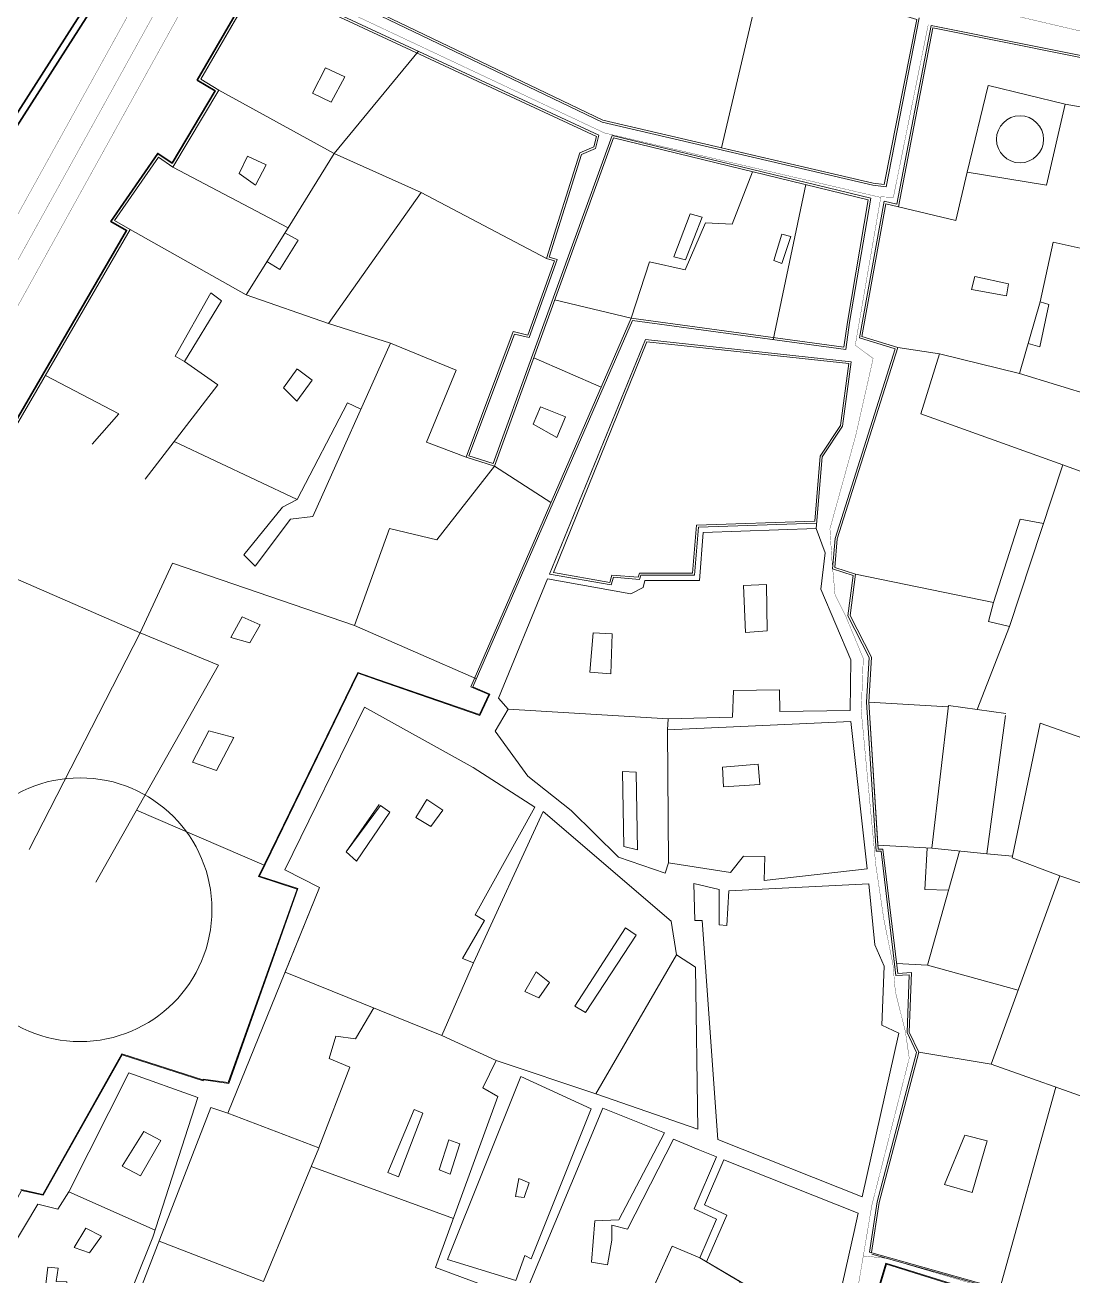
# Model space of a CAD drawing. Header units: millimetres. Extents: x 4203764 to 12476749, y 34048 to 3000914.
# Drawn here: x 11416413 to 11498438, y 2036008 to 2133860 of the extents above; entities that cross this region are included whole.
import ezdxf

# ---------------------------------------------------------------- set-up
doc = ezdxf.new("R2010")
doc.units = ezdxf.units.MM
doc.header["$MEASUREMENT"] = 0
for name, color, linetype, lineweight in [('2', 240, 'Continuous', 25), ('4', 1, 'Continuous', 35), ('building property', 253, 'Continuous', 15), ('road netwrk', 1, 'Continuous', 35), ('streets', 254, 'Continuous', 9)]:
    doc.layers.add(name, color=color, linetype=linetype, lineweight=lineweight)

msp = doc.modelspace()

# ---------------------------------------------------------------- linework, layer by layer
at = {"layer": '2', "const_width": 23.31871}
for points in [[(11325861.69691, 2224275.72277), (11329815.64099, 2232671.9463), (11333554.61468, 2239845.26027), (11344907.50785, 2265191.15632), (11348906.49452, 2275003.1163), (11364601.20389, 2267799.68568), (11376598.18047, 2260576.56586), (11401575.62533, 2252766.47094), (11413485.82599, 2250948.54582), (11454173.30903, 2244682.48463), (11474850.58851, 2241732.01066), (11478700.47872, 2240985.39495), (11469436.26355, 2214954.17172), (11459276.46717, 2199611.39779), (11438902.45006, 2160677.57877), (11409235.0431, 2107087.82426), (11406354.28232, 2098756.38548), (11379397.00743, 2055194.93296), (11378089.5985, 2050244.66744), (11359581.53189, 2016696.39791), (11345991.60376, 1982566.97521), (11331505.81311, 1940216.73992), (11317216.34118, 1902504.60278)], [(11499541.48292, 2236943.66377), (11482148.73443, 2240316.66889), (11472565.94284, 2213390.28794), (11462270.66838, 2197842.92236), (11441960.56044, 2159031.23085), (11412419.00396, 2105668.80649), (11409510.42463, 2097256.91378), (11382622.5588, 2053807.62243), (11381337.74078, 2048942.89325), (11362727.49846, 2015209.417), (11349249.81697, 1981361.88785), (11334773.44344, 1939039.18417), (11320490.78164, 1901345.02001)], [(11431295.4825, 2139766.3551), (11461777.70303, 2125404.03593), (11483391.33661, 2120363.62614)], [(11487631.84751, 2136055.54057), (11509183.24593, 2131002.65252)], [(11487104.96148, 2133876.28285), (11484382.50966, 2120378.83851), (11483398.47291, 2120405.01846), (11481397.50395, 2108798.90306), (11482796.56763, 2107754.13686), (11481427.68056, 2101702.27252), (11479412.52102, 2094422.47824), (11479574.5231, 2091910.86257), (11479813.96631, 2089257.56044), (11480656.84213, 2087568.22579), (11482024.49668, 2084272.48318), (11481864.31885, 2080160.5339), (11482999.4062, 2068127.67807), (11483630.62662, 2063866.93874), (11484342.4397, 2060343.74438), (11484540.07375, 2058147.31313), (11485319.38959, 2055070.94015), (11485621.03552, 2052976.3879), (11482698.90335, 2041489.39203), (11482024.79615, 2037500.68432), (11483858.79778, 2037314.21698), (11497948.61063, 2033146.90479), (11501403.18418, 2032489.97073)], [(11457156.10285, 1968975.41557), (11460789.96473, 1977269.30382), (11461046.50628, 1980119.6242), (11461536.18615, 1981502.2795), (11461056.29189, 1983068.7267), (11462019.8639, 1986352.46822), (11468296.55346, 2004066.29297), (11470443.34124, 2003563.14275), (11471110.22991, 2003563.40629), (11471870.26448, 2005637.62054), (11475338.52307, 2015569.4629), (11474849.01525, 2017191.32816), (11477055.98225, 2022813.29764), (11478930.88816, 2023452.06024), (11480131.89401, 2027137.16491), (11481671.6579, 2035411.15725), (11482024.79615, 2037500.68432)]]:
    msp.add_lwpolyline(points, dxfattribs=at)
at = {"layer": '4', "const_width": 23.31871}
msp.add_lwpolyline([(11481294.00148, 2243093.91698), (11471001.10319, 2214172.22983), (11460773.56777, 2198727.16007), (11440431.50525, 2159854.40481), (11410827.02353, 2106378.31538), (11407932.35347, 2098006.64963), (11381009.78312, 2054501.2777), (11379713.66964, 2049593.78034), (11361154.51518, 2015952.90746), (11347620.71037, 1981964.43153), (11333139.62828, 1939627.96205), (11318853.56141, 1901924.81139), (11306890.0104, 1865642.43473)], dxfattribs=at)
at = {"layer": 'building property'}
for p, q in [((11496359.51216, 2121324.3101), (11497816.50895, 2127665.04533)), ((11489280.16433, 2118569.04621), (11490156.22061, 2122342.11352)), ((11490156.22061, 2122342.11352), (11496359.51216, 2121324.3101)), ((11484779.64878, 2119638.12473), (11489280.16433, 2118569.04621)), ((11500406.18459, 2116083.74656), (11496883.6047, 2116850.53533)), ((11490488.59401, 2113163.89989), (11493225.38708, 2112665.42748)), ((11497632.5413, 2099435.17151), (11510505.61364, 2094651.17578)), ((11434694.78512, 2067191.16575), (11442468.41318, 2083184.31273)), ((11442468.41318, 2083184.31273), (11444037.56943, 2082621.31406)), ((11444037.56943, 2082621.31406), (11451986.42061, 2079891.66743)), ((11437702.08721, 2066223.70609), (11434694.78512, 2067191.16575)), ((11497414.64988, 2067254.91448), (11492023.61684, 2052521.54972)), ((11510573.22043, 2062800.1192), (11497414.64988, 2067254.91448)), ((11432318.238, 2051078.6635), (11437702.08721, 2066223.70609)), ((11484633.29798, 2060398.03651), (11487062.57881, 2060268.70608)), ((11417805.25321, 2042313.963), (11423985.81838, 2053317.41505)), ((11423985.81838, 2053317.41505), (11430327.6881, 2051273.27048)), ((11492023.61684, 2052521.54972), (11486375.3621, 2053441.32648)), ((11492023.61684, 2052521.54972), (11505392.87297, 2047780.64044)), ((11430327.6881, 2051273.27048), (11430352.00301, 2051348.70642)), ((11430352.00301, 2051348.70642), (11432318.238, 2051078.6635)), ((11416097.23155, 2042703.12357), (11417805.25321, 2042313.963)), ((11469221.92978, 2037342.50406), (11467054.50156, 2038260.36358)), ((11482681.71712, 2037638.7948), (11500375.10591, 2032704.83871))]:
    msp.add_line(p, q, dxfattribs=at)
for points in [[(11435576.72088, 2138926.13156), (11461641.52351, 2126408.09806), (11482802.98272, 2121473.13765), (11483670.69438, 2121380.64164), (11486212.12057, 2134294.90049), (11478691.29713, 2136566.31455), (11490969.01658, 2184516.45633), (11487291.87283, 2184515.00322), (11492972.81834, 2202621.63373)], [(11367146.73735, 2018717.9397), (11377956.26117, 2036700.06049), (11380088.93474, 2035800.07815), (11382326.23776, 2040432.61918), (11380459.8473, 2041549.87101), (11384021.68447, 2046980.26649), (11382620.50213, 2047899.31251), (11387839.27528, 2056545.28914), (11389051.54763, 2055791.22404), (11396680.0899, 2068962.54964), (11395185.45391, 2069665.71635), (11398252.27417, 2074906.54284), (11399348.60596, 2074323.21776), (11424646.97743, 2117861.08655), (11423424.02859, 2118551.05442), (11426851.42565, 2123525.6), (11427989.88786, 2122741.21437), (11431589.01836, 2128769.38134), (11430170.74986, 2129616.1617), (11447169.6108, 2158890.99178), (11454335.3347, 2171765.20158), (11452037.69769, 2173044.05541), (11466475.92708, 2199258.456)], [(11377277.31537, 2035570.60413), (11377956.26117, 2036700.06049), (11380088.93474, 2035800.07815), (11382326.23776, 2040432.61918), (11380459.8473, 2041549.87101), (11384021.68447, 2046980.26649), (11382620.50213, 2047899.31251), (11387839.27528, 2056545.28914), (11389051.54763, 2055791.22404), (11396680.0899, 2068962.54964), (11395185.45391, 2069665.71635), (11398252.27417, 2074906.54284), (11399348.60596, 2074323.21776), (11424646.97743, 2117861.08655), (11423424.02859, 2118551.05442), (11426851.42565, 2123525.6), (11427989.88786, 2122741.21437), (11431589.01836, 2128769.38134), (11430170.74986, 2129616.1617), (11446684.28922, 2158055.18831)], [(11434717.92592, 2137447.1456), (11461138.94785, 2125134.72406), (11460934.74748, 2124317.67031), (11459826.33382, 2123848.85079), (11457234.40249, 2115575.38028), (11457851.46797, 2115386.03986), (11455760.81175, 2109586.4857), (11454631.64783, 2109861.78367), (11450936.4159, 2100035.70909), (11453158.59217, 2099326.55455), (11462464.215, 2125027.98284), (11482415.4323, 2120173.1233), (11480781.33393, 2110601.91421), (11480513.69353, 2108633.12674), (11463851.02004, 2110898.27963), (11451297.39809, 2082060.79264), (11452718.11376, 2081442.3224), (11451986.42061, 2079891.66743)], [(11482661.48666, 2037775.73933), (11483271.96478, 2041693.80526), (11486375.3621, 2053441.32648), (11485612.31994, 2055015.42259), (11485798.22071, 2059676.72136), (11484727.41911, 2059614.3905), (11483558.44773, 2069347.16603), (11483176.33508, 2069341.21749), (11482450.12989, 2080862.41922), (11482662.6899, 2084383.76682), (11480991.85097, 2087635.70037), (11481423.04589, 2090872.32167), (11479789.19091, 2091402.58873), (11479991.87704, 2093630.17959), (11484734.04173, 2108610.87818), (11481922.835, 2109482.2193), (11483801.50465, 2119872.80795), (11484779.64878, 2119638.12473), (11487478.31604, 2133630.54035), (11503295.57026, 2130450.6354)], [(11431589.01836, 2128769.38134), (11440616.95741, 2123800.72804), (11447206.69341, 2131807.62542)], [(11439921.36936, 2130499.75203), (11441447.75728, 2129807.61478), (11440384.88454, 2127821.34193), (11438904.74341, 2128513.4956), (11439921.36936, 2130499.75203)], [(11491831.97146, 2129120.18725), (11497816.50895, 2127665.04533), (11496359.51216, 2121324.3101), (11490156.22061, 2122342.11352), (11491805.85514, 2129126.53744)], [(11497816.50895, 2127665.04533), (11501508.48865, 2127007.83167)], [(11427989.88786, 2122741.21437), (11436999.29145, 2117988.25451), (11440616.95741, 2123800.72804)], [(11433834.23404, 2123602.05165), (11435279.84505, 2122901.56275), (11434454.56081, 2121334.15887), (11433174.04676, 2122240.90838), (11433834.23404, 2123602.05165)], [(11433727.74611, 2112737.8644), (11440170.17314, 2110501.41119), (11447411.63831, 2120749.38542), (11440616.95741, 2123800.72804)], [(11473363.36651, 2122375.82138), (11471766.15989, 2118271.75898), (11469668.58983, 2118381.17622), (11468087.70131, 2114705.71414), (11465290.7537, 2115329.33018), (11463851.02004, 2110898.27963)], [(11447411.63831, 2120749.38542), (11457234.40249, 2115575.38028)], [(11477520.71691, 2121364.18625), (11474965.14141, 2109222.42988)], [(11468467.72316, 2119074.1207), (11467200.21281, 2115714.32414), (11468103.95741, 2115465.34975), (11469418.90176, 2118825.08325), (11468467.72316, 2119074.1207)], [(11424646.97743, 2117861.08655), (11433727.74611, 2112737.8644), (11436999.29145, 2117988.25451)], [(11436748.09255, 2117585.11406), (11437781.04609, 2117028.58593), (11436349.33951, 2114721.44975), (11435351.24767, 2115343.36596)], [(11475661.09996, 2117473.62831), (11476350.58653, 2117306.99682), (11475661.99861, 2115199.56189), (11475035.16224, 2115428.80665), (11475661.09996, 2117473.62831)], [(11495867.83214, 2112184.13938), (11496883.6047, 2116850.53533)], [(11504900.82255, 2115171.08811), (11500035.0212, 2104792.76019), (11494250.60769, 2106580.97214), (11495867.83214, 2112184.13938), (11495867.83214, 2112184.13938)], [(11490488.59401, 2113163.89989), (11490742.53535, 2114163.53814), (11493396.53839, 2113605.10981), (11493225.38708, 2112665.42748)], [(11430946.17829, 2112889.77964), (11431789.20787, 2112258.88999), (11428894.01513, 2107523.57954), (11428156.41762, 2107944.10264), (11430946.17829, 2112889.77964)], [(11463851.02004, 2110898.27963), (11457868.04684, 2112333.71309)], [(11495867.83214, 2112184.13938), (11496544.91275, 2111991.30202), (11495830.66282, 2108656.25509), (11494925.03388, 2108917.64391)], [(11440170.17314, 2110501.41119), (11445013.60372, 2108960.68605)], [(11434426.06977, 2091490.18815), (11437182.9258, 2095184.87197), (11438938.14198, 2095373.3739), (11445013.60372, 2108960.68605), (11450154.93977, 2106834.20626), (11447837.67326, 2101198.99666), (11450936.4159, 2100035.70909)], [(11482675.48071, 2109453.30816), (11482675.48071, 2109453.30816)], [(11456232.70351, 2107817.01817), (11461509.66032, 2105519.83739)], [(11484734.04173, 2108610.87818), (11487976.83537, 2108106.53016), (11486530.84573, 2103424.11786), (11497632.5413, 2099435.17151), (11493475.33565, 2086769.55465)], [(11487976.83537, 2108106.53016), (11494250.60769, 2106580.97214)], [(11428894.01513, 2107523.57954), (11431511.44309, 2105681.61494), (11425806.00233, 2098295.16728)], [(11437732.51405, 2106913.18054), (11438900.71749, 2106065.44648), (11437698.11672, 2104403.9187), (11436636.00001, 2105463.74453), (11437703.23529, 2106934.42736)], [(11418006.69021, 2106433.31721), (11423756.82402, 2103414.65334), (11421667.80695, 2101053.10566)], [(11434426.06977, 2091490.18815), (11433533.56569, 2092382.66208), (11436564.07319, 2096106.60934), (11437707.04312, 2096702.69955), (11441644.05923, 2104274.82764), (11442706.03157, 2103799.97491)], [(11456750.1026, 2103979.07272), (11458722.80271, 2103179.66744), (11458045.43017, 2101579.02824), (11456195.90606, 2102624.69405), (11456750.1026, 2103979.07272)], [(11437707.04312, 2096702.69955), (11428086.43467, 2101247.48856)], [(11427954.92274, 2091732.04498), (11442204.63598, 2086842.12377), (11444931.48117, 2094437.38679), (11448636.62519, 2093562.59873), (11453158.59217, 2099326.55455), (11457572.32877, 2096475.21682)], [(11496126.35781, 2094846.33358), (11494291.03446, 2095181.40113), (11492223.0314, 2088643.84161)], [(11410802.64391, 2092652.40236), (11425420.48616, 2086280.99573)], [(11427954.92274, 2091732.04498), (11425420.48616, 2086280.99573), (11431570.79243, 2083750.30448), (11421945.37729, 2066759.21806)], [(11481423.04589, 2090872.32167), (11492223.0314, 2088643.84161), (11491825.38748, 2087166.58346), (11493475.33565, 2086769.55465)], [(11433400.30227, 2087525.91162), (11434818.51059, 2086910.80668), (11434017.61102, 2085494.4615), (11432517.27899, 2085904.31095), (11433400.30227, 2087525.91162)], [(11425420.48616, 2086280.99573), (11416728.96624, 2069323.05438)], [(11442204.63598, 2086842.12377), (11451748.49324, 2082687.463)], [(11460886.67422, 2086273.17523), (11462363.47055, 2086196.14088), (11462261.07732, 2083065.49405), (11460628.80934, 2083194.21287), (11460886.67422, 2086273.17523)], [(11493475.33565, 2086769.55465), (11490935.67272, 2080274.5539)], [(11488677.99075, 2080490.54075), (11482450.12989, 2080862.41922), (11483156.36917, 2069657.97542), (11487402.1825, 2069410.24616)], [(11493161.03367, 2079806.02226), (11491703.06514, 2068982.46184), (11487402.1825, 2069410.24616), (11488687.98327, 2080577.32493), (11493183.36216, 2079971.78288)], [(11454228.19332, 2080295.39205), (11466751.31764, 2079555.6558)], [(11430812.85457, 2078611.22473), (11432749.1809, 2078091.43901), (11431409.82114, 2075488.1589), (11429510.6679, 2076156.68815), (11430812.85457, 2078611.22473)], [(11466712.07772, 2078686.00851), (11466767.70633, 2068277.83451)], [(11497414.64988, 2067254.91448), (11493670.80003, 2068656.88646), (11495874.08362, 2079200.70543), (11503364.12991, 2076580.37045)], [(11471090.69604, 2074218.2767), (11473921.1639, 2074393.3442), (11473800.33349, 2075993.75164), (11470995.79809, 2075752.57415), (11471090.69604, 2074218.2767)], [(11463179.22332, 2075423.12699), (11464258.87523, 2075376.67686), (11464355.16767, 2069282.78168), (11463275.42313, 2069563.61197), (11463179.22332, 2075423.12699)], [(11444240.82585, 2072755.71756), (11444965.80922, 2072249.34848), (11442358.099, 2068412.20993), (11441560.55226, 2069135.6887), (11444138.7704, 2072826.99881)], [(11447862.34028, 2073226.06523), (11449119.97924, 2072401.45724), (11448186.48594, 2071109.61946), (11447000.73768, 2071826.63298), (11447862.34028, 2073226.06523)], [(11435134.0851, 2068094.96371), (11425132.37259, 2072385.00269)], [(11488700.88074, 2066142.5689), (11486847.0701, 2066189.10748), (11487036.25869, 2069431.59661)], [(11489552.62382, 2069196.354), (11487062.57881, 2060268.70608), (11494141.24295, 2058308.89283)], [(11491703.06514, 2068982.46184), (11493697.38281, 2068784.09841)], [(11463404.10095, 2063192.68733), (11464236.24673, 2062617.85996), (11460271.03923, 2056545.20697), (11459438.9187, 2057056.12768), (11463404.10095, 2063192.68733)], [(11467403.39705, 2061071.84637), (11461090.27422, 2050178.66024)], [(11451506.00277, 2060442.72845), (11449031.30267, 2054759.80831), (11453292.81568, 2052793.79976)], [(11449031.30267, 2054759.80831), (11436778.87456, 2059726.7092)], [(11456430.15793, 2059738.99789), (11457454.38302, 2058908.62166), (11456622.94435, 2057694.07589), (11455534.85151, 2058204.89545), (11456430.15793, 2059738.99789)], [(11443705.95913, 2056918.60111), (11442291.40906, 2054491.20923), (11440743.29589, 2054711.44112), (11440227.98669, 2052944.48443), (11441849.98813, 2052282.59254), (11439419.87671, 2045950.76433), (11432294.25854, 2048663.98887)], [(11460734.34913, 2049016.8942), (11456026.07433, 2037273.83332), (11455543.445, 2037536.47904), (11454842.36637, 2035564.93239), (11449490.06352, 2037227.44501), (11455230.84349, 2051554.27001), (11460734.34913, 2049016.8942)], [(11497099.20566, 2050721.68098), (11492673.91339, 2034852.38355)], [(11446884.96908, 2048954.14811), (11447547.17276, 2048665.14172), (11445645.62309, 2043705.5002), (11444817.88168, 2044035.76652), (11446884.96908, 2048954.14811)], [(11425720.83449, 2047230.60084), (11427046.65564, 2046546.43262), (11425447.95069, 2043761.38066), (11424030.67397, 2044536.80664), (11425720.83449, 2047230.60084)], [(11449575.64244, 2046599.73958), (11450444.76514, 2046269.48962), (11449700.84778, 2043913.72384), (11448831.7213, 2044243.9738), (11449575.64244, 2046599.73958)], [(11489960.2536, 2046963.10301), (11491725.45689, 2046523.14682), (11490550.3767, 2042458.87251), (11488392.8673, 2043094.52041), (11489960.2536, 2046963.10301)], [(11439412.67187, 2045931.99159), (11435074.79231, 2035495.75557), (11426911.33899, 2038657.77025)], [(11438821.31925, 2044509.29291), (11449943.38777, 2040438.25715)], [(11455060.85246, 2043561.7674), (11455881.22472, 2043234.44308), (11455487.96392, 2042087.51696), (11454798.93197, 2042152.77437), (11455060.85246, 2043561.7674)], [(11419845.64176, 2042508.01101), (11426605.22548, 2039527.33255)], [(11421165.62293, 2039670.67365), (11422390.33245, 2039059.75902), (11421452.08802, 2037755.07258), (11420268.27501, 2038162.20446), (11421165.62293, 2039670.67365)], [(11467054.50156, 2038260.36358), (11461793.33793, 2026631.75701), (11463780.44655, 2025186.80947)], [(11469221.92978, 2037342.50406), (11473340.93409, 2034925.06073), (11470546.26527, 2028980.98852), (11469534.43468, 2029337.16566), (11472391.09926, 2035482.51872)], [(11418187.28748, 2036612.50736), (11417983.90399, 2034859.75333), (11419534.94425, 2034738.0858)], [(11418187.28748, 2036612.50736), (11419003.63541, 2036531.30965), (11418840.77419, 2035512.24885), (11419697.91822, 2035471.82742), (11419639.71697, 2034729.86716)], [(11480878.94299, 2026954.26718), (11483828.37168, 2036849.41243), (11497519.00007, 2032588.34731), (11500878.58213, 2031851.78559)]]:
    msp.add_lwpolyline(points, dxfattribs=at)
for points in [[(11486212.12057, 2134294.90049), (11478691.29713, 2136566.31455), (11479174.25735, 2138452.49634), (11474672.9272, 2140248.50437), (11470939.60127, 2124239.73882), (11482802.98272, 2121473.13765), (11483670.69438, 2121380.64164), (11486212.12057, 2134294.90049)], [(11480246.15914, 2102514.01314), (11480903.63713, 2107350.48182), (11465073.96718, 2109066.84173), (11457777.74175, 2091009.20062), (11462183.09925, 2090214.39867), (11462346.72828, 2090801.55967), (11464401.77641, 2090633.63012), (11464506.68702, 2090943.17303), (11468669.25485, 2090944.81797), (11468968.7648, 2094702.26218), (11478227.46276, 2095011.64082), (11478657.80321, 2100107.50554)], [(11471856.63429, 2081771.28399), (11475458.65665, 2081812.23494), (11475498.91192, 2080112.51483), (11480995.84981, 2080189.20816), (11481060.53734, 2084162.93321), (11478704.52249, 2089685.94367), (11479038.70428, 2092551.89308), (11478343.23209, 2094439.86745), (11469501.44414, 2094144.41982), (11469200.5577, 2090369.70719), (11464936.99054, 2090368.02234), (11464786.01149, 2089824.42194), (11463818.58687, 2089340.89126), (11457301.90949, 2090493.45259), (11453482.95692, 2081154.84175), (11454228.19332, 2080295.39205), (11466751.31764, 2079555.6558), (11471778.29503, 2079676.22865), (11471856.63429, 2081771.28399)], [(11472645.77142, 2089982.03687), (11474440.93509, 2090056.42007), (11474500.07359, 2086426.19425), (11472797.91211, 2086310.27432), (11472645.77142, 2089982.03687)], [(11472797.91211, 2086310.27432), (11472645.77142, 2089982.03687), (11474440.93509, 2090056.42007), (11474500.07359, 2086426.19425), (11472797.91211, 2086310.27432)], [(11462261.07732, 2083065.49405), (11460628.80934, 2083194.21287), (11460886.67422, 2086273.17523), (11462363.47055, 2086196.14088), (11462261.07732, 2083065.49405)], [(11452372.3816, 2063746.59179), (11451634.3909, 2064198.87843), (11456318.06561, 2072635.62919), (11451486.94628, 2075734.40887), (11442983.51056, 2080453.94433), (11436748.63673, 2067729.09593), (11439463.8651, 2066350.0855), (11436778.87456, 2059726.7092), (11449031.30267, 2054759.80831), (11451506.00277, 2060442.72845), (11450665.29581, 2060794.41085), (11452372.3816, 2063746.59179)], [(11466712.07772, 2078686.00851), (11466751.31764, 2079555.6558), (11454228.19332, 2080295.39205), (11453208.72012, 2078588.49349), (11455765.1246, 2075047.05692), (11459155.32802, 2072359.90999), (11462874.47466, 2068710.68244), (11466529.22126, 2067466.91362), (11466767.70633, 2068277.83451), (11466712.07772, 2078686.00851)], [(11463179.22332, 2075423.12699), (11464258.87523, 2075376.67686), (11464355.16767, 2069282.78168), (11463275.42313, 2069563.61197), (11463179.22332, 2075423.12699)], [(11442358.099, 2068412.20993), (11441560.55226, 2069135.6887), (11444240.82585, 2072755.71756), (11444965.80922, 2072249.34848), (11442358.099, 2068412.20993)], [(11448186.48594, 2071109.61946), (11447000.73768, 2071826.63298), (11447862.34028, 2073226.06523), (11449119.97924, 2072401.45724), (11448186.48594, 2071109.61946)], [(11467403.39705, 2061071.84637), (11466980.76343, 2063709.71558), (11456973.97913, 2072280.01788), (11451506.00277, 2060442.72845), (11449031.30267, 2054759.80831), (11453292.81568, 2052793.79976), (11461090.27422, 2050178.66024), (11467403.39705, 2061071.84637)], [(11483648.65783, 2060194.56994), (11482920.60192, 2061854.63067), (11482451.10464, 2066627.94227), (11471496.90983, 2066085.70305), (11471354.69862, 2063366.99433), (11470733.78702, 2063414.44377), (11470732.69384, 2066180.79253), (11468774.30718, 2066656.97603), (11468840.32795, 2063751.97717), (11469409.17147, 2063764.90505), (11470637.98028, 2046621.53585), (11481924.35821, 2042127.02237), (11484814.71458, 2054939.36612), (11483476.19303, 2055578.00511), (11483648.65783, 2060194.56994)], [(11459438.9187, 2057056.12768), (11463404.10095, 2063192.68733), (11464236.24673, 2062617.85996), (11460271.03923, 2056545.20697), (11459438.9187, 2057056.12768)], [(11468886.95505, 2060100.43176), (11467403.39705, 2061071.84637), (11461090.27422, 2050178.66024), (11469069.6756, 2047431.2468), (11468886.95505, 2060100.43176)], [(11456622.94435, 2057694.07589), (11455534.85151, 2058204.89545), (11456430.15793, 2059738.99789), (11457454.38302, 2058908.62166), (11456622.94435, 2057694.07589)], [(11467054.50156, 2038260.36358), (11469221.92978, 2037342.50406), (11470531.5887, 2040380.05539), (11468782.12541, 2041198.15347), (11470537.25334, 2045259.32294), (11469092.72601, 2045833.01404), (11467174.04586, 2046628.59302), (11463568.12532, 2039590.65345), (11462340.1759, 2039902.71663), (11462336.70011, 2038741.66064), (11461992.49024, 2036812.30914), (11460750.49869, 2037018.5194), (11461025.1998, 2040256.95386), (11462888.03548, 2040326.59036), (11466473.0716, 2047149.16252), (11461642.66771, 2049076.46915), (11455370.07012, 2034053.6687), (11463486.54227, 2030374.2004), (11467054.50156, 2038260.36358)], [(11469534.43468, 2029337.16566), (11472391.09926, 2035482.51872), (11469221.92978, 2037342.50406), (11467054.50156, 2038260.36358), (11461793.33793, 2026631.75701), (11463780.44655, 2025186.80947), (11474226.25759, 2021348.64391), (11474954.42745, 2022800.10399), (11474401.63976, 2023077.42704), (11475099.34245, 2024468.15693), (11477172.87044, 2023748.93868), (11478645.0958, 2026842.40887), (11478781.61734, 2028177.36138), (11481309.82079, 2039402.90684), (11481636.55639, 2040851.25728), (11471111.65905, 2045031.19888), (11469587.15939, 2041503.67741), (11471336.15694, 2040685.79713), (11469758.81834, 2037027.4042), (11473340.93409, 2034925.06073), (11470546.26527, 2028980.98852), (11469534.43468, 2029337.16566)]]:
    msp.add_lwpolyline(points, close=True, dxfattribs=at)
msp.add_circle((11494291.63843, 2124910.33646), 1840.82572, dxfattribs=at)
at = {"layer": 'road netwrk'}
for points in [[(11366970.24691, 2018824.03273), (11377871.78235, 2036959.21891), (11379988.63843, 2036065.9115), (11382058.92779, 2040352.63543), (11380169.97618, 2041483.39273), (11383736.55508, 2046921.01748), (11382341.70332, 2047835.91123), (11387770.82695, 2056830.37692), (11388979.86183, 2056078.32561), (11396389.49611, 2068871.68799), (11394893.94509, 2069575.28518), (11398174.4213, 2075181.22397), (11399270.21604, 2074598.18464), (11424364.14795, 2117784.21803), (11423126.65306, 2118482.39254), (11426798.68653, 2123812.00495), (11427925.74361, 2123035.47731), (11431306.64721, 2128698.13707), (11429890.51715, 2129543.64067), (11446990.5913, 2158992.7765), (11454055.25605, 2171685.41963), (11451758.41882, 2172963.8283), (11451799.21566, 2173671.83557)], [(11389445.94137, 2076675.73122), (11404796.73198, 2100819.49161), (11401240.43904, 2101915.04549), (11406661.36706, 2111730.87664), (11425821.32548, 2141677.82127)], [(11389016.10641, 2076956.93161), (11403997.18872, 2100528.33338), (11400485.31559, 2101610.20327), (11406219.68354, 2111993.58916), (11424716.72525, 2140941.17705)]]:
    msp.add_lwpolyline(points, dxfattribs=at)
at = {"layer": 'streets'}
for p, q in [((11464623.90507, 2090779.74622), (11464515.6406, 2090460.30763)), ((11452799.42048, 2081472.89543), (11451471.42694, 2082051.00159)), ((11452015.15546, 2079810.82648), (11452799.42048, 2081472.89543)), ((11418985.01312, 2041168.08786), (11419845.64176, 2042508.01101)), ((11417419.38036, 2041549.4918), (11418985.01312, 2041168.08786))]:
    msp.add_line(p, q, dxfattribs=at)
for points in [[(11435308.18365, 2138873.75206), (11461586.92454, 2126252.97134)], [(11434612.93707, 2137676.42327), (11461330.24362, 2125225.93058)], [(11461586.92454, 2126252.97134), (11482775.6525, 2121311.65171), (11483802.19186, 2121202.22505), (11486401.10243, 2134408.5908)], [(11482499.96244, 2037800.90659), (11483111.74674, 2041727.35556), (11486201.84132, 2053424.52093), (11485447.34364, 2054980.99043), (11485627.69112, 2059503.04507), (11484583.44513, 2059442.26), (11483413.70695, 2069181.41985), (11483022.9933, 2069175.33742), (11482286.34607, 2080862.20149), (11482496.81471, 2084348.90264), (11480823.04795, 2087606.53459), (11481243.01575, 2090758.88326), (11479614.56136, 2091287.39755), (11479830.68125, 2093662.63001), (11484528.5585, 2108503.42271), (11481736.22519, 2109368.91395), (11483671.41966, 2120072.13131), (11484651.5155, 2119836.97983), (11487349.00355, 2133823.28133), (11503331.72311, 2130610.11119)], [(11462360.41701, 2125221.48404), (11453058.43546, 2099530.11268), (11451149.96846, 2100139.15439), (11454733.66738, 2109668.64904), (11455864.78798, 2109392.87402), (11458063.43403, 2115491.99579), (11457439.5587, 2115683.42574), (11459959.70859, 2123727.76917), (11461073.5627, 2124198.88982), (11461330.24362, 2125225.93058)], [(11462360.41701, 2125221.48404), (11482602.23445, 2120295.91089), (11480942.94293, 2110577.14103), (11480653.65648, 2108449.12322)], [(11463951.54413, 2110719.6375), (11451471.42694, 2082051.00159)], [(11463951.54413, 2110719.6375), (11480653.65648, 2108449.12322)], [(11464969.23965, 2109242.62823), (11457461.40914, 2090883.48235)], [(11464969.23965, 2109242.62823), (11481088.24583, 2107494.89654), (11480403.12243, 2102455.0657), (11478817.19028, 2100052.23035), (11478343.23209, 2094439.86745), (11479038.70428, 2092551.89308), (11478704.52249, 2089685.94367), (11481060.53734, 2084162.93321), (11480995.84981, 2080189.20816)], [(11457301.90949, 2090493.45259), (11463818.58687, 2089340.89126), (11464786.01149, 2089824.42194), (11464936.99054, 2090368.02234), (11469200.5577, 2090369.70719), (11469501.44414, 2094144.41982), (11478343.23209, 2094439.86745)], [(11464623.90507, 2090779.74622), (11468820.22063, 2090781.40449), (11469120.1217, 2094543.7554), (11478329.47792, 2094851.48529)], [(11457301.90949, 2090493.45259), (11453482.95692, 2081154.84175)], [(11457461.40914, 2090883.48235), (11462300.73978, 2090027.58216)], [(11462300.73978, 2090027.58216), (11462467.96149, 2090627.63502), (11464515.6406, 2090460.30763)], [(11430366.70079, 2051197.14627), (11430394.01383, 2051281.88381), (11432358.74984, 2051012.04677), (11437779.96141, 2066262.1916), (11434779.6498, 2067227.40239), (11442499.08186, 2083109.04871), (11444017.51057, 2082564.25061), (11452015.15546, 2079810.82648)], [(11480995.84981, 2080189.20816), (11475498.91192, 2080112.51483), (11475458.65665, 2081812.23494), (11471856.63429, 2081771.28399), (11471778.29503, 2079676.22865), (11466751.31764, 2079555.6558), (11466712.07772, 2078686.00851), (11481038.10648, 2079328.21557)], [(11439463.8651, 2066350.0855), (11436748.63673, 2067729.09593), (11442983.51056, 2080453.94433), (11451486.94628, 2075734.40887), (11456318.06561, 2072635.62919), (11451634.3909, 2064198.87843), (11452372.3816, 2063746.59179), (11450665.29581, 2060794.41085), (11451506.00277, 2060442.72845), (11456973.97913, 2072280.01788), (11466980.76343, 2063709.71558)], [(11453482.95692, 2081154.84175), (11454228.19332, 2080295.39205)], [(11454228.19332, 2080295.39205), (11453208.72012, 2078588.49349)], [(11453208.72012, 2078588.49349), (11455765.1246, 2075047.05692), (11459155.32802, 2072359.90999), (11462874.47466, 2068710.68244), (11466529.22126, 2067466.91362)], [(11481038.10648, 2079328.21557), (11482321.39828, 2067793.7656)], [(11466767.70633, 2068277.83451), (11471639.62617, 2067516.62979), (11472642.09729, 2068804.80813), (11474313.75074, 2068757.77391), (11474266.72397, 2066897.62426), (11482321.39828, 2067793.7656)], [(11466767.70633, 2068277.83451), (11466529.22126, 2067466.91362)], [(11468774.30718, 2066656.97603), (11470732.69384, 2066180.79253), (11470733.78702, 2063414.44377), (11471354.69862, 2063366.99433), (11471496.90983, 2066085.70305), (11482451.10464, 2066627.94227)], [(11468774.30718, 2066656.97603), (11468840.32795, 2063751.97717)], [(11439463.8651, 2066350.0855), (11432294.25854, 2048663.98887), (11430967.96476, 2049130.86367), (11421721.11559, 2025258.03909)], [(11482451.10464, 2066627.94227), (11482920.60192, 2061854.63067), (11483648.65783, 2060194.56994), (11483476.19303, 2055578.00511), (11484814.71458, 2054939.36612), (11481924.35821, 2042127.02237)], [(11469069.6756, 2047431.2468), (11468886.95505, 2060100.43176), (11467403.39705, 2061071.84637), (11466980.76343, 2063709.71558)], [(11469409.17147, 2063764.90505), (11468840.32795, 2063751.97717)], [(11470637.98028, 2046621.53585), (11469409.17147, 2063764.90505)], [(11424014.33389, 2053244.67435), (11424014.33389, 2053244.67435), (11417835.86439, 2042244.95331), (11416128.31913, 2042634.00533), (11408328.71743, 2028405.86704), (11393187.62901, 2033799.5163), (11391439.1809, 2030294.25464), (11390242.50376, 2030891.16526), (11390243.54362, 2028259.7568), (11388009.06563, 2021776.27551), (11390827.31815, 2020524.51882), (11389684.0679, 2017950.56183), (11388367.4736, 2018633.50299), (11383461.2546, 2009175.1479), (11379480.1617, 2011618.20587), (11380077.07586, 2012604.74824), (11372344.37633, 2017283.47058), (11371582.45918, 2015201.29505), (11366950.79169, 2018791.6681)], [(11424014.33389, 2053244.67435), (11430366.70079, 2051197.14627)], [(11461642.66771, 2049076.46915), (11455370.07012, 2034053.6687), (11448538.56787, 2036600.28959), (11453431.92242, 2049968.9328), (11452258.73925, 2050657.47458), (11453292.81568, 2052793.79976), (11461090.27422, 2050178.66024), (11461090.27422, 2050178.66024), (11469069.6756, 2047431.2468)], [(11429952.18251, 2049911.12135), (11424529.30162, 2051827.98132), (11419845.64176, 2042508.01101)], [(11420399.94534, 2025169.66664), (11421887.02149, 2027918.01957), (11421885.65142, 2031385.04657), (11423541.2539, 2031812.41133), (11426422.66882, 2038960.95845), (11429952.18251, 2049911.12135)], [(11461642.66771, 2049076.46915), (11466473.0716, 2047149.16252), (11462888.03548, 2040326.59036), (11461025.1998, 2040256.95386), (11460750.49869, 2037018.5194), (11461992.49024, 2036812.30914), (11462336.70011, 2038741.66064), (11462340.1759, 2039902.71663), (11463568.12532, 2039590.65345), (11467174.04586, 2046628.59302), (11469092.72601, 2045833.01404)], [(11470637.98028, 2046621.53585), (11481924.35821, 2042127.02237)], [(11470537.25334, 2045259.32294), (11468782.12541, 2041198.15347), (11470531.5887, 2040380.05539), (11469221.92978, 2037342.50406)], [(11470537.25334, 2045259.32294), (11469092.72601, 2045833.01404)], [(11471111.65905, 2045031.19888), (11469587.15939, 2041503.67741), (11471336.15694, 2040685.79713), (11469758.81834, 2037027.4042)], [(11481636.55639, 2040851.25728), (11471111.65905, 2045031.19888)], [(11408652.62174, 2026910.41154), (11417419.38036, 2041549.4918)], [(11481636.55639, 2040851.25728), (11481309.82079, 2039402.90684), (11481309.82079, 2039402.90684), (11478781.61734, 2028177.36138)], [(11482499.96244, 2037800.90659), (11500232.42162, 2032818.85484)], [(11480819.73985, 2026971.91376), (11483787.02909, 2036926.98004), (11497534.82362, 2032648.12255), (11500956.65264, 2031897.91369), (11498769.63403, 2024505.38868), (11497783.87666, 2024504.99914), (11497178.16889, 2022195.28618), (11498796.43423, 2021770.90623), (11501837.7541, 2031813.62416), (11505485.80588, 2030708.85427)]]:
    msp.add_lwpolyline(points, dxfattribs=at)
msp.add_circle((11420724.39687, 2064603.90491), 10322.2191, dxfattribs=at)

doc.saveas('drawing.dxf')
